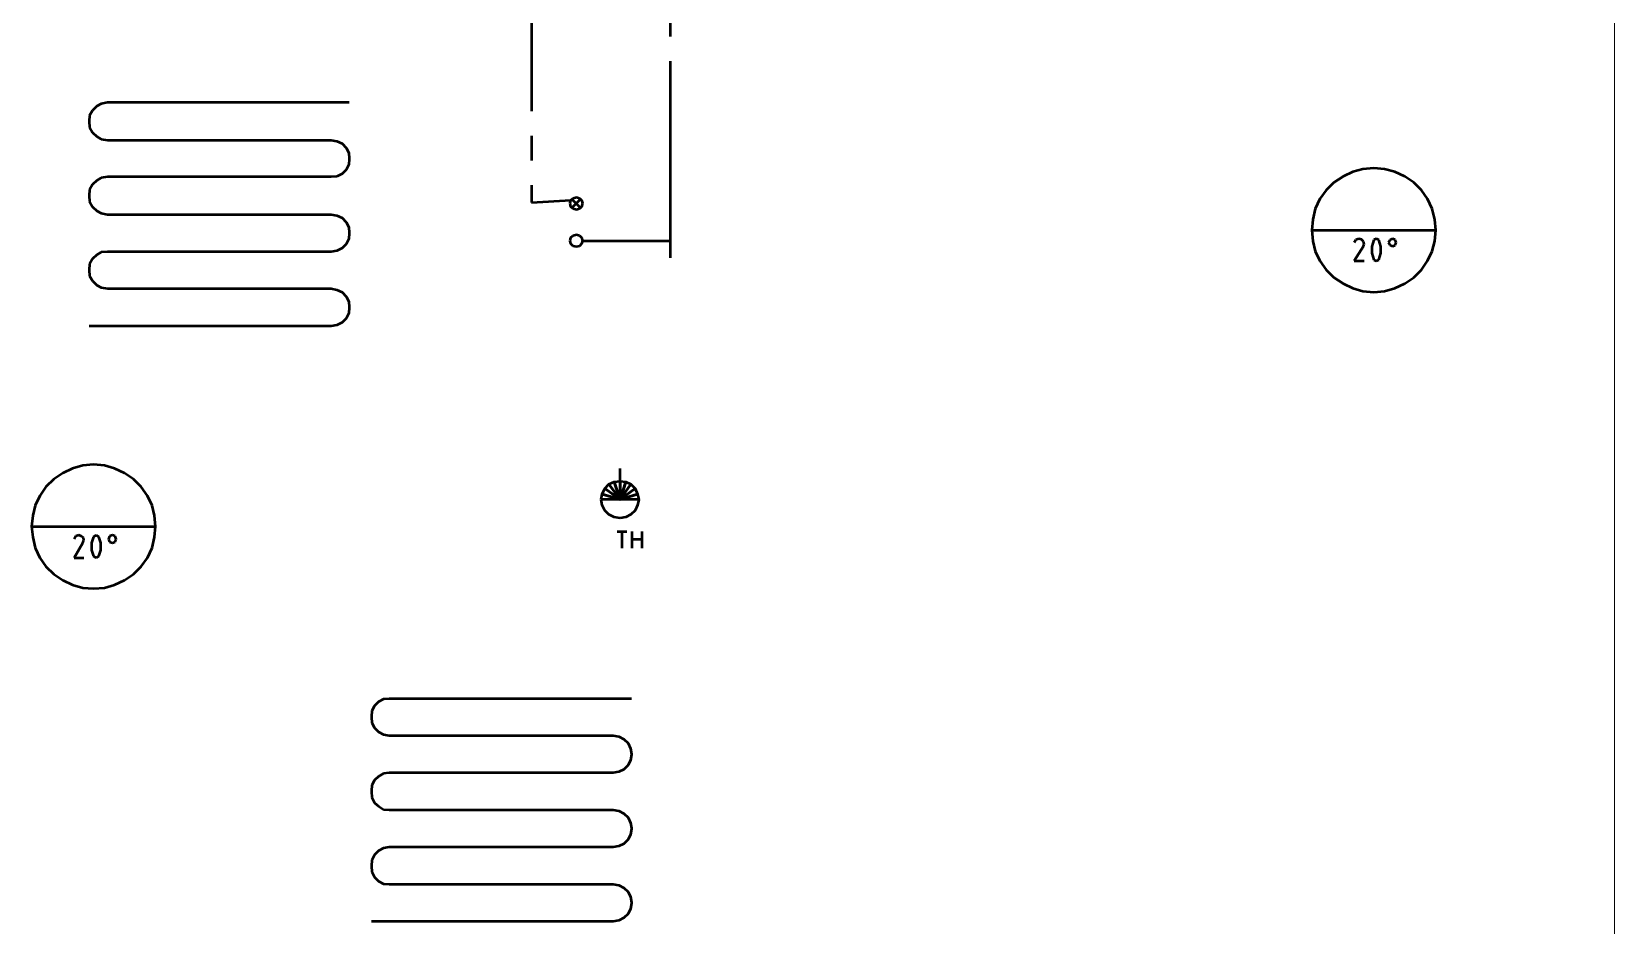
# Model space of a CAD drawing. Header units: metres. Extents: x -4.5 to 35.1, y -3.6 to 25.4.
# Drawn here: x 14.86 to 21.3, y 4.91 to 8.54 of the extents above; entities that cross this region are included whole.
import ezdxf

# ---------------------------------------------------------------- set-up
doc = ezdxf.new("R2010")
doc.units = ezdxf.units.M
doc.linetypes.add('GETRENNT2_S6', pattern=[1.2, 0.7, -0.1, 0.1, -0.1, 0.1, -0.1])
doc.linetypes.add('STRICHPUNKT2_S5', pattern=[1.1, 0.8, -0.1, 0.1, -0.1])
doc.layers.add('New_A Stramien', color=7, linetype='Continuous', lineweight=13)
doc.layers.add('Standard', color=7, linetype='Continuous', lineweight=25)

msp = doc.modelspace()

# ---------------------------------------------------------------- linework, layer by layer
at = {"layer": 'New_A Stramien', "color": 252, "linetype": 'Continuous', "lineweight": 13}
msp.add_line((21.3, -1.7955), (21.3, 23.4554), dxfattribs=at)
msp.add_line((21.3, -1.7955), (21.3, 23.4554), dxfattribs=at)
at = {"layer": 'Standard', "color": 5, "linetype": 'STRICHPUNKT2_S5', "lineweight": 50}
msp.add_line((17.4607, 7.6198), (17.4607, 15.1703), dxfattribs=at)
at = {"layer": 'Standard', "color": 1, "linetype": 'GETRENNT2_S6', "lineweight": 50}
for p, q in [((16.8961, 14.916), (16.8961, 7.8457)), ((16.8961, 7.8457), (17.0553, 7.8544)), ((17.0532, 7.8419), (17.0553, 7.8544)), ((17.0553, 7.8544), (17.0657, 7.8627)), ((17.0595, 7.8586), (17.0949, 7.8231)), ((17.0595, 7.8231), (17.0949, 7.8586)), ((17.0657, 7.8627), (17.0782, 7.8669)), ((17.0782, 7.8669), (17.0907, 7.8627)), ((17.0907, 7.8627), (17.0991, 7.8544)), ((17.0991, 7.8544), (17.1032, 7.8419)), ((17.0553, 7.8273), (17.0532, 7.8419)), ((17.0657, 7.819), (17.0553, 7.8273)), ((17.0782, 7.8148), (17.0657, 7.819)), ((17.0907, 7.819), (17.0782, 7.8148)), ((17.0991, 7.8273), (17.0907, 7.819)), ((17.1032, 7.8419), (17.0991, 7.8273))]:
    msp.add_line(p, q, dxfattribs=at)
at = {"layer": 'Standard', "color": 52, "linetype": 'Continuous', "lineweight": 50}
for p, q in [((15.146, 8.2469), (15.1272, 8.2365)), ((15.171, 8.2511), (15.146, 8.2469)), ((16.1544, 8.2511), (15.171, 8.2511)), ((15.0981, 8.199), (15.096, 8.1761)), ((15.096, 8.1761), (15.096, 8.174)), ((15.1106, 8.2198), (15.0981, 8.199)), ((15.1272, 8.2365), (15.1106, 8.2198)), ((15.096, 8.174), (15.0981, 8.1511)), ((15.0981, 8.1511), (15.1106, 8.1302)), ((15.1106, 8.1302), (15.1272, 8.1136)), ((15.1272, 8.1136), (15.146, 8.1032)), ((15.146, 8.1032), (15.171, 8.099)), ((15.171, 8.099), (16.0815, 8.099)), ((16.0815, 8.099), (16.1044, 8.0948)), ((16.1044, 8.0948), (16.1252, 8.0844)), ((16.1252, 8.0844), (16.1419, 8.0677)), ((16.1419, 8.0677), (16.1523, 8.0469)), ((16.1523, 8.0469), (16.1544, 8.024)), ((16.1523, 7.999), (16.1419, 7.9781)), ((16.1544, 8.0219), (16.1523, 7.999)), ((16.1544, 8.024), (16.1544, 8.0219)), ((20.3214, 7.9844), (20.2776, 7.9802)), ((20.3651, 7.9802), (20.3214, 7.9844)), ((15.1272, 7.9344), (15.1106, 7.9177)), ((15.146, 7.9448), (15.1272, 7.9344)), ((15.171, 7.949), (15.146, 7.9448)), ((16.0815, 7.949), (15.171, 7.949)), ((16.1044, 7.9511), (16.0815, 7.949)), ((16.1252, 7.9615), (16.1044, 7.9511)), ((16.1419, 7.9781), (16.1252, 7.9615)), ((20.1589, 7.9261), (20.1276, 7.8948)), ((20.1964, 7.9511), (20.1589, 7.9261)), ((20.2359, 7.9698), (20.1964, 7.9511)), ((20.2776, 7.9802), (20.2359, 7.9698)), ((20.4068, 7.9698), (20.3651, 7.9802)), ((20.4485, 7.9511), (20.4068, 7.9698)), ((20.4839, 7.9261), (20.4485, 7.9511)), ((20.5151, 7.8948), (20.4839, 7.9261)), ((15.0981, 7.8969), (15.096, 7.874)), ((15.096, 7.874), (15.096, 7.8719)), ((15.096, 7.8719), (15.0981, 7.849)), ((15.1106, 7.9177), (15.0981, 7.8969)), ((20.1026, 7.8594), (20.0838, 7.8198)), ((20.1276, 7.8948), (20.1026, 7.8594)), ((20.5401, 7.8594), (20.5151, 7.8948)), ((20.5589, 7.8198), (20.5401, 7.8594)), ((15.0981, 7.849), (15.1106, 7.8281)), ((15.1106, 7.8281), (15.1272, 7.8115)), ((15.1272, 7.8115), (15.146, 7.8011)), ((15.146, 7.8011), (15.171, 7.7969)), ((15.171, 7.7969), (16.0815, 7.7969)), ((16.0815, 7.7969), (16.1044, 7.7927)), ((16.1044, 7.7927), (16.1252, 7.7823)), ((20.0838, 7.8198), (20.0734, 7.7761)), ((20.5693, 7.7761), (20.5589, 7.8198)), ((16.1252, 7.7823), (16.1419, 7.7656)), ((16.1419, 7.7656), (16.1523, 7.7448)), ((16.1523, 7.7448), (16.1544, 7.7219)), ((20.0734, 7.7761), (20.0693, 7.7323)), ((20.0693, 7.7323), (20.5735, 7.7323)), ((20.0693, 7.7323), (20.0734, 7.6885)), ((20.5735, 7.7323), (20.5693, 7.7761)), ((20.5693, 7.6885), (20.5735, 7.7323)), ((16.1419, 7.676), (16.1252, 7.6594)), ((16.1523, 7.6969), (16.1419, 7.676)), ((16.1544, 7.7198), (16.1523, 7.6969)), ((16.1544, 7.7219), (16.1544, 7.7198)), ((20.0734, 7.6885), (20.0838, 7.6469)), ((20.2484, 7.6927), (20.2422, 7.6823)), ((20.2797, 7.6677), (20.2422, 7.6073)), ((20.2609, 7.6969), (20.2484, 7.6927)), ((20.2714, 7.6948), (20.2609, 7.6969)), ((20.2797, 7.6865), (20.2714, 7.6948)), ((20.2818, 7.676), (20.2797, 7.6865)), ((20.2797, 7.6677), (20.2818, 7.676)), ((20.3214, 7.6927), (20.313, 7.6656)), ((20.313, 7.6656), (20.313, 7.6385)), ((20.3318, 7.6969), (20.3214, 7.6927)), ((20.3422, 7.6927), (20.3318, 7.6969)), ((20.3505, 7.6656), (20.3422, 7.6927)), ((20.3505, 7.6385), (20.3505, 7.6656)), ((20.388, 7.6927), (20.3818, 7.6823)), ((20.3818, 7.6823), (20.388, 7.6719)), ((20.3984, 7.6969), (20.388, 7.6927)), ((20.388, 7.6719), (20.3984, 7.6677)), ((20.4089, 7.6927), (20.3984, 7.6969)), ((20.3984, 7.6677), (20.4089, 7.6719)), ((20.413, 7.6823), (20.4089, 7.6927)), ((20.4089, 7.6719), (20.413, 7.6823)), ((20.5589, 7.6469), (20.5693, 7.6885)), ((15.1106, 7.6156), (15.0981, 7.5948)), ((15.1272, 7.6323), (15.1106, 7.6156)), ((15.146, 7.6427), (15.1272, 7.6323)), ((15.171, 7.6448), (15.146, 7.6427)), ((16.0815, 7.6448), (15.171, 7.6448)), ((16.1044, 7.649), (16.0815, 7.6448)), ((16.1252, 7.6594), (16.1044, 7.649)), ((20.0838, 7.6469), (20.1026, 7.6073)), ((20.1026, 7.6073), (20.1276, 7.5719)), ((20.2422, 7.6073), (20.2818, 7.6073)), ((20.313, 7.6385), (20.3214, 7.6115)), ((20.3214, 7.6115), (20.3318, 7.6073)), ((20.3318, 7.6073), (20.3422, 7.6115)), ((20.3422, 7.6115), (20.3505, 7.6385)), ((20.5151, 7.5719), (20.5401, 7.6073)), ((20.5401, 7.6073), (20.5589, 7.6469)), ((15.0981, 7.5948), (15.096, 7.5719)), ((15.096, 7.5719), (15.096, 7.5698)), ((15.096, 7.5698), (15.0981, 7.5469)), ((15.0981, 7.5469), (15.1106, 7.526)), ((20.1276, 7.5719), (20.1589, 7.5406)), ((20.1589, 7.5406), (20.1964, 7.5156)), ((20.4485, 7.5156), (20.4839, 7.5406)), ((20.4839, 7.5406), (20.5151, 7.5719)), ((15.1106, 7.526), (15.1272, 7.5094)), ((15.1272, 7.5094), (15.146, 7.499)), ((15.146, 7.499), (15.171, 7.4948)), ((15.171, 7.4948), (16.0815, 7.4948)), ((16.0815, 7.4948), (16.1044, 7.4906)), ((16.1044, 7.4906), (16.1252, 7.4802)), ((16.1252, 7.4802), (16.1419, 7.4635)), ((20.1964, 7.5156), (20.2359, 7.4969)), ((20.2359, 7.4969), (20.2776, 7.4844)), ((20.2776, 7.4844), (20.3214, 7.4802)), ((20.3214, 7.4802), (20.3651, 7.4844)), ((20.3651, 7.4844), (20.4068, 7.4969)), ((20.4068, 7.4969), (20.4485, 7.5156)), ((16.1419, 7.4635), (16.1523, 7.4427)), ((16.1523, 7.4427), (16.1544, 7.4198)), ((16.1544, 7.4177), (16.1523, 7.3948)), ((16.1544, 7.4198), (16.1544, 7.4177)), ((16.0815, 7.3427), (15.096, 7.3427)), ((16.1044, 7.3469), (16.0815, 7.3427)), ((16.1252, 7.3573), (16.1044, 7.3469)), ((16.1419, 7.3739), (16.1252, 7.3573)), ((16.1523, 7.3948), (16.1419, 7.3739)), ((15.0293, 6.7635), (14.9897, 6.7447)), ((15.071, 6.776), (15.0293, 6.7635)), ((15.1147, 6.7802), (15.071, 6.776)), ((15.1585, 6.776), (15.1147, 6.7802)), ((15.2002, 6.7635), (15.1585, 6.776)), ((15.2398, 6.7447), (15.2002, 6.7635)), ((17.2566, 6.7119), (17.2566, 6.764)), ((14.9522, 6.7197), (14.921, 6.6885)), ((14.9897, 6.7447), (14.9522, 6.7197)), ((15.2773, 6.7197), (15.2398, 6.7447)), ((15.3085, 6.6885), (15.2773, 6.7197)), ((17.1941, 6.6827), (17.2107, 6.6994)), ((17.2107, 6.6994), (17.2316, 6.7098)), ((17.2316, 6.7098), (17.2566, 6.7119)), ((17.2566, 6.7119), (17.2795, 6.7098)), ((17.2795, 6.7098), (17.3003, 6.6994)), ((17.3003, 6.6994), (17.317, 6.6827)), ((14.896, 6.6531), (14.8772, 6.6135)), ((14.921, 6.6885), (14.896, 6.6531)), ((15.3335, 6.6531), (15.3085, 6.6885)), ((15.3523, 6.6135), (15.3335, 6.6531)), ((17.1795, 6.6369), (17.1837, 6.6598)), ((17.1837, 6.614), (17.1795, 6.6369)), ((17.1837, 6.6598), (17.1941, 6.6827)), ((17.317, 6.6827), (17.3274, 6.6598)), ((17.3274, 6.6598), (17.3316, 6.6369)), ((17.3316, 6.6369), (17.3274, 6.614)), ((14.8668, 6.5718), (14.8627, 6.5281)), ((14.8772, 6.6135), (14.8668, 6.5718)), ((15.3627, 6.5718), (15.3523, 6.6135)), ((15.3668, 6.5281), (15.3627, 6.5718)), ((17.1941, 6.5932), (17.1837, 6.614)), ((17.2107, 6.5765), (17.1941, 6.5932)), ((17.2316, 6.5661), (17.2107, 6.5765)), ((17.3003, 6.5765), (17.2795, 6.5661)), ((17.317, 6.5932), (17.3003, 6.5765)), ((17.3274, 6.614), (17.317, 6.5932)), ((14.8627, 6.5281), (15.3668, 6.5281)), ((14.8627, 6.5281), (14.8668, 6.4843)), ((15.3627, 6.4843), (15.3668, 6.5281)), ((17.2566, 6.5619), (17.2316, 6.5661)), ((17.2441, 6.5077), (17.2837, 6.5077)), ((17.2795, 6.5661), (17.2566, 6.5619)), ((17.2649, 6.439), (17.2649, 6.5077)), ((17.3045, 6.439), (17.3045, 6.5077)), ((17.3441, 6.5077), (17.3441, 6.439)), ((14.8668, 6.4843), (14.8772, 6.4405)), ((14.8772, 6.4405), (14.896, 6.4009)), ((15.0418, 6.4885), (15.0356, 6.476)), ((15.071, 6.4614), (15.0356, 6.4009)), ((15.0543, 6.4926), (15.0418, 6.4885)), ((15.0647, 6.4885), (15.0543, 6.4926)), ((15.0731, 6.4822), (15.0647, 6.4885)), ((15.071, 6.4614), (15.0752, 6.4718)), ((15.0752, 6.4718), (15.0731, 6.4822)), ((15.1147, 6.4864), (15.1064, 6.4614)), ((15.1064, 6.4614), (15.1064, 6.4322)), ((15.1252, 6.4926), (15.1147, 6.4864)), ((15.1356, 6.4864), (15.1252, 6.4926)), ((15.1439, 6.4614), (15.1356, 6.4864)), ((15.1439, 6.4322), (15.1439, 6.4614)), ((15.1793, 6.4885), (15.1752, 6.476)), ((15.1752, 6.476), (15.1793, 6.4656)), ((15.1918, 6.4926), (15.1793, 6.4885)), ((15.1793, 6.4656), (15.1918, 6.4614)), ((15.2023, 6.4885), (15.1918, 6.4926)), ((15.1918, 6.4614), (15.2023, 6.4656)), ((15.2064, 6.476), (15.2023, 6.4885)), ((15.2023, 6.4656), (15.2064, 6.476)), ((15.3335, 6.4009), (15.3523, 6.4405)), ((15.3523, 6.4405), (15.3627, 6.4843)), ((17.3045, 6.4765), (17.3441, 6.4765)), ((14.896, 6.4009), (14.921, 6.3655)), ((15.0356, 6.4009), (15.0752, 6.4009)), ((15.1064, 6.4322), (15.1147, 6.4072)), ((15.1147, 6.4072), (15.1252, 6.4009)), ((15.1252, 6.4009), (15.1356, 6.4072)), ((15.1356, 6.4072), (15.1439, 6.4322)), ((15.3085, 6.3655), (15.3335, 6.4009)), ((14.921, 6.3655), (14.9522, 6.3343)), ((14.9522, 6.3343), (14.9897, 6.3093)), ((14.9897, 6.3093), (15.0293, 6.2905)), ((15.2002, 6.2905), (15.2398, 6.3093)), ((15.2398, 6.3093), (15.2773, 6.3343)), ((15.2773, 6.3343), (15.3085, 6.3655)), ((15.0293, 6.2905), (15.071, 6.278)), ((15.071, 6.278), (15.1147, 6.276)), ((15.1147, 6.276), (15.1585, 6.278)), ((15.1585, 6.278), (15.2002, 6.2905)), ((16.2569, 5.7985), (16.2465, 5.7777)), ((16.2736, 5.8152), (16.2569, 5.7985)), ((16.2944, 5.8256), (16.2736, 5.8152)), ((16.3173, 5.8277), (16.2944, 5.8256)), ((17.3028, 5.8277), (16.3173, 5.8277)), ((16.2465, 5.7777), (16.2444, 5.7547)), ((16.2444, 5.7547), (16.2444, 5.7527)), ((16.2444, 5.7527), (16.2465, 5.7297)), ((16.2465, 5.7297), (16.2569, 5.7089)), ((16.2569, 5.7089), (16.2736, 5.6922)), ((16.2736, 5.6922), (16.2944, 5.6818)), ((16.2944, 5.6818), (16.3173, 5.6777)), ((16.3173, 5.6777), (17.2278, 5.6777)), ((17.2278, 5.6777), (17.2507, 5.6735)), ((17.2507, 5.6735), (17.2716, 5.6631)), ((17.2716, 5.6631), (17.2883, 5.6464)), ((17.2883, 5.6464), (17.2987, 5.6256)), ((17.2987, 5.6256), (17.3028, 5.6027)), ((17.3028, 5.6006), (17.2987, 5.5777)), ((17.3028, 5.6027), (17.3028, 5.6006)), ((17.2716, 5.5402), (17.2507, 5.5298)), ((17.2883, 5.5568), (17.2716, 5.5402)), ((17.2987, 5.5777), (17.2883, 5.5568)), ((16.2465, 5.4756), (16.2444, 5.4527)), ((16.2569, 5.4964), (16.2465, 5.4756)), ((16.2736, 5.511), (16.2569, 5.4964)), ((16.2944, 5.5235), (16.2736, 5.511)), ((16.3173, 5.5256), (16.2944, 5.5235)), ((17.2278, 5.5256), (16.3173, 5.5256)), ((17.2507, 5.5298), (17.2278, 5.5256)), ((16.2444, 5.4527), (16.2444, 5.4506)), ((16.2444, 5.4506), (16.2465, 5.4256)), ((16.2465, 5.4256), (16.2569, 5.4047)), ((16.2569, 5.4047), (16.2736, 5.3901)), ((16.2736, 5.3901), (16.2944, 5.3776)), ((16.2944, 5.3776), (16.3173, 5.3756)), ((16.3173, 5.3756), (17.2278, 5.3756)), ((17.2278, 5.3756), (17.2507, 5.3714)), ((17.2507, 5.3714), (17.2716, 5.361)), ((17.2716, 5.361), (17.2883, 5.3443)), ((17.2883, 5.3443), (17.2987, 5.3235)), ((17.2987, 5.3235), (17.3028, 5.3006)), ((17.3028, 5.2985), (17.2987, 5.2756)), ((17.3028, 5.3006), (17.3028, 5.2985)), ((16.2944, 5.2193), (16.2736, 5.2089)), ((16.3173, 5.2235), (16.2944, 5.2193)), ((17.2278, 5.2235), (16.3173, 5.2235)), ((17.2507, 5.2276), (17.2278, 5.2235)), ((17.2716, 5.2381), (17.2507, 5.2276)), ((17.2883, 5.2547), (17.2716, 5.2381)), ((17.2987, 5.2756), (17.2883, 5.2547)), ((16.2465, 5.1714), (16.2444, 5.1485)), ((16.2569, 5.1922), (16.2465, 5.1714)), ((16.2736, 5.2089), (16.2569, 5.1922)), ((16.2444, 5.1485), (16.2444, 5.1464)), ((16.2444, 5.1464), (16.2465, 5.1234)), ((16.2465, 5.1234), (16.2569, 5.1026)), ((16.2569, 5.1026), (16.2736, 5.086)), ((16.2736, 5.086), (16.2944, 5.0755)), ((16.2944, 5.0755), (16.3173, 5.0735)), ((16.3173, 5.0735), (17.2278, 5.0735)), ((17.2278, 5.0735), (17.2507, 5.0693)), ((17.2507, 5.0693), (17.2716, 5.0589)), ((17.2716, 5.0589), (17.2883, 5.0422)), ((17.2883, 5.0422), (17.2987, 5.0214)), ((17.2987, 5.0214), (17.3028, 4.9985)), ((17.2987, 4.9735), (17.2883, 4.9526)), ((17.3028, 4.9964), (17.2987, 4.9735)), ((17.3028, 4.9985), (17.3028, 4.9964)), ((17.2278, 4.9214), (16.2444, 4.9214)), ((17.2507, 4.9255), (17.2278, 4.9214)), ((17.2716, 4.936), (17.2507, 4.9255)), ((17.2883, 4.9526), (17.2716, 4.936))]:
    msp.add_line(p, q, dxfattribs=at)
at = {"layer": 'Standard', "color": 5, "linetype": 'Continuous', "lineweight": 50}
for p, q in [((17.0532, 7.6898), (17.0553, 7.7023)), ((17.0553, 7.6773), (17.0532, 7.6898)), ((17.0553, 7.7023), (17.0657, 7.7106)), ((17.0657, 7.6669), (17.0553, 7.6773)), ((17.0657, 7.7106), (17.0782, 7.7148)), ((17.0782, 7.6648), (17.0657, 7.6669)), ((17.0782, 7.7148), (17.0907, 7.7106)), ((17.0907, 7.6669), (17.0782, 7.6648)), ((17.0907, 7.7106), (17.0991, 7.7023)), ((17.0991, 7.6773), (17.0907, 7.6669)), ((17.0991, 7.7023), (17.1032, 7.6898)), ((17.1032, 7.6898), (17.0991, 7.6773)), ((17.1032, 7.6898), (17.4607, 7.6898))]:
    msp.add_line(p, q, dxfattribs=at)
at = {"layer": 'Standard', "color": 7, "linetype": 'Continuous', "lineweight": 50}
for points in [[(17.1941, 6.6827), (17.2107, 6.6994), (17.2566, 6.6369), (17.1941, 6.6827)], [(17.2107, 6.6994), (17.2316, 6.7098), (17.2566, 6.6369), (17.2107, 6.6994)], [(17.2316, 6.7098), (17.2566, 6.7119), (17.2566, 6.6369), (17.2316, 6.7098)], [(17.2566, 6.7119), (17.2795, 6.7098), (17.2566, 6.6369), (17.2566, 6.7119)], [(17.2795, 6.7098), (17.3003, 6.6994), (17.2566, 6.6369), (17.2795, 6.7098)], [(17.3003, 6.6994), (17.317, 6.6827), (17.2566, 6.6369), (17.3003, 6.6994)], [(17.1795, 6.6369), (17.1837, 6.6598), (17.2566, 6.6369), (17.1795, 6.6369)], [(17.1837, 6.6598), (17.1941, 6.6827), (17.2566, 6.6369), (17.1837, 6.6598)], [(17.317, 6.6827), (17.3274, 6.6598), (17.2566, 6.6369), (17.317, 6.6827)], [(17.3274, 6.6598), (17.3316, 6.6369), (17.2566, 6.6369), (17.3274, 6.6598)]]:
    msp.add_lwpolyline(points, close=True, dxfattribs=at)

doc.saveas('drawing.dxf')
